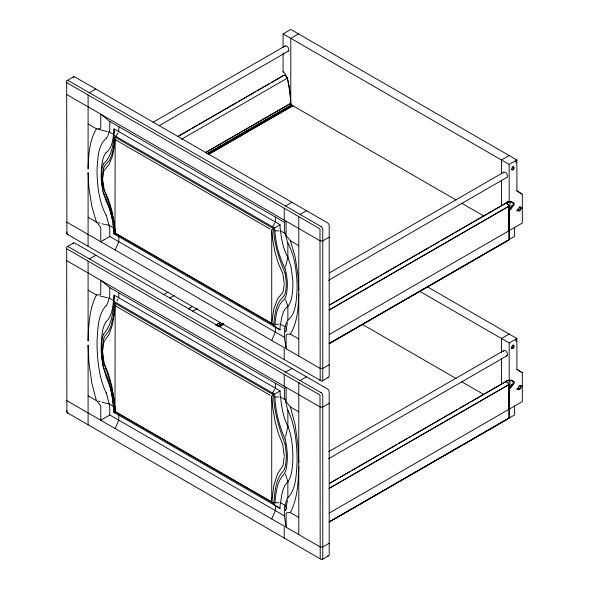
<?xml version="1.0" encoding="UTF-8"?>
<svg xmlns="http://www.w3.org/2000/svg" width="589" height="589" viewBox="0 0 589 589"><rect width="100%" height="100%" fill="white"/><g stroke="black" fill="none" stroke-linecap="round" stroke-linejoin="round"><path stroke-width="0.88" d="M115.105 234.547L114.03 233.936L280.084 329.825L280.092 327.815A16.499 9.527 60 0 1 280.526 324.429L281.792 317.096L283.235 312.464L285.039 309.004L287.866 306.243L285.547 299.595M115.105 413.058L114.03 412.447L280.084 508.336L280.092 506.326A16.499 9.527 60 0 1 280.526 502.94L281.792 494.576L283.235 489.209L285.039 485.152L287.866 481.817L285.547 474.101M290.775 105.041L290.782 38.351L298.49 33.904M102.655 350.882L103.914 341.841L109.296 333.926L112.418 324.856L114.524 312.833L114.995 303.254L273.598 394.821C274.003 411.998 279.193 428.299 285.083 444.165M284.229 456.703L282.963 465.744L277.581 473.659L273.833 485.491L271.72 501.835L273.598 503.345C275.07 492.647 275.122 480.271 282.705 471.782C285.768 468.52 285.761 463.587 286.202 459.391A66.557 38.425 60 0 0 286.202 453.11L285.083 443.973M298.785 466.628C298.24 482.126 297.681 498.537 290.333 512.555L287.233 512.739A2.636 1.524 60 0 0 286.121 514.072L286.114 527.273L320.21 546.953L322.772 546.945L329.192 543.242M298.785 294.066C298.255 307.605 297.673 322.205 290.333 334.044L287.233 334.228A2.636 1.524 60 0 0 286.121 335.561L286.114 348.762L320.21 368.442L322.772 368.434L329.192 364.731M102.655 178.614L103.914 170.707L109.296 164.088L112.418 156.291L114.524 145.807L114.995 137.104L273.598 228.672C274.062 244.295 279.223 258.983 285.083 273.186M284.229 284.31L282.963 292.218L277.581 298.844L273.833 309.034L271.72 323.324L273.598 324.833C274.982 315.461 275.21 304.241 282.705 297.416C285.717 294.824 285.783 290.362 286.202 286.703A51.906 29.973 60 0 0 286.202 281.159L285.083 273.016M66.675 83.108L67.117 82.858L319.974 228.893L320.21 379.817L319.761 380.074M66.675 249.257L67.117 249.007L319.996 395.064L320.21 558.328L319.761 558.586M103.509 163.838C112.926 155.113 114.001 141.117 114.067 128.895L280.092 224.748L280.092 226.758A16.499 9.527 60 0 0 280.526 230.652C281.549 239.826 283.316 249.162 287.866 257.312L285.547 266.64M280.084 508.336L274.562 505.134C276.042 494.996 275.954 483.282 283.154 475.227C286.747 471.355 286.71 465.531 287.248 460.576A79.022 45.625 60 0 0 287.248 453.125L286.519 445.659L285.083 438.82M103.509 362.544L103.421 361.911M280.084 329.825L274.562 326.623C275.924 317.685 276.02 307.009 283.154 300.486C286.688 297.408 286.74 292.137 287.248 287.83A61.624 35.583 60 0 0 287.248 281.248L286.519 274.607L285.083 268.466M114.038 301.391C113 312.943 111.564 325.371 103.509 334.221M103.509 188.855L103.421 188.296M285.547 436.788L287.866 426.399C283.206 417.24 281.557 406.918 280.526 396.802A16.499 9.527 60 0 1 280.092 392.907L280.092 390.897L114.067 295.037L114.067 297.055A16.499 9.527 60 0 1 113.633 300.442C112.528 307.708 112.057 316.264 106.292 321.565M114.067 128.895L114.067 130.905A16.499 9.527 60 0 1 113.633 134.292C112.595 140.646 111.932 148.362 106.292 152.477M285.672 510.508L287.425 500.348M88.092 290.149L96.441 294.964L99.644 294.78A2.628 1.517 60 0 0 100.763 293.447L100.763 280.32L109.782 287.587L109.768 295.155A10.374 5.993 60 0 1 109.171 297.614L107.802 302.739L106.292 305.875M286.114 527.273L284.384 515.802L284.391 508.233A10.374 5.993 60 0 1 284.988 505.774L286.357 500.65L287.866 497.514L287.866 481.817M114.995 137.104L113.39 148.597L111.645 155.253L109.392 160.414L104.768 165.634L103.509 168.358M114.995 303.254L113.39 316.205L110.946 326.078L108.545 331.489L104.768 336.157L103.509 339.338M287.425 322.639L285.746 331.607M88.092 123.999L96.441 128.814L99.644 128.63A2.628 1.517 60 0 0 100.763 127.298L100.763 114.17L109.782 121.437L109.768 129.006A10.374 5.993 60 0 1 109.171 131.465L107.802 135.949L106.292 138.621M285.518 344.705L284.384 337.291L284.391 329.722A10.374 5.993 60 0 1 284.988 327.263L286.357 322.772L287.866 320.107L287.866 306.243M285.672 331.997L285.842 331.261M285.672 510.589L285.842 509.772M103.509 339.235L102.39 347.098A66.851 38.602 60 0 0 102.39 353.385L103.406 362.051M103.509 168.263L102.39 175.132A52.141 30.105 60 0 0 102.39 180.69L103.406 188.406M513.468 203.021A1.922 1.112 -60 0 1 511.797 205.907L511.745 205.988A4.808 2.776 -60 0 1 508.8 209.647L509.61 210.118A4.808 2.776 -60 0 0 512.555 206.459L512.577 206.378A1.922 1.112 -60 0 0 514.315 204.081A1.922 1.112 -60 0 0 512.96 203.087L511.745 202.064A4.808 2.776 -60 0 0 511.2 201.563M513.328 381.23A1.922 1.112 -60 0 1 513.233 383.034A1.922 1.112 -60 0 1 511.797 384.418L511.745 384.499A4.808 2.776 -60 0 1 508.8 388.158L509.61 388.63A4.808 2.776 -60 0 0 512.555 384.97L512.577 384.889A1.922 1.112 -60 0 0 514.315 382.592A1.922 1.112 -60 0 0 512.96 381.598L511.745 380.575A4.808 2.776 -60 0 0 511.2 380.074M270.263 229.106L115.157 139.608L114.995 233.266L273.598 324.833M270.248 395.293L115.157 305.757L114.995 411.777L273.598 503.345M115.157 250.06L118.801 241.689L118.801 236.712M115.157 428.571L118.801 420.2L118.801 415.223M271.72 340.449L275.365 332.078L275.365 327.101M271.72 518.961L275.365 510.589L275.365 505.612M103.509 334.066L102.074 339.271L101.345 345.905A79.368 45.824 60 0 0 101.345 353.378L102.832 365.003L106.292 377.262M103.509 163.705L102.074 168.204L101.345 174.013A61.904 35.738 60 0 0 101.345 180.609L102.832 190.976L106.292 201.652M116.953 300.986L118.036 299.102M116.018 136.471L118.036 132.952M272.574 226.861L274.599 223.341M272.574 393.01L274.599 389.491M116.629 140.454L115.157 139.608M116.629 306.604L115.157 305.757M106.292 305.463C97.87 314.379 98.068 327.911 97.126 339.404A162.954 94.078 60 0 0 97.126 348.578C97.759 363.737 99.607 379.294 106.292 393.106M287.866 497.72C296.289 488.841 296.09 475.33 297.033 463.867A162.233 93.666 60 0 0 297.033 454.715C296.407 439.578 294.544 424.051 287.866 410.268M96.441 294.979C89.219 309.026 88.622 325.371 88.092 340.847L88.092 261.111M106.292 138.26C98.002 145.328 98.002 157.594 97.126 167.607A127.055 73.36 60 0 0 97.126 175.706C97.73 189.386 99.791 203.419 106.292 215.648M287.866 320.291C296.157 313.252 296.164 301.008 297.033 291.018A126.495 73.029 60 0 0 297.033 282.934C296.422 269.276 294.375 255.265 287.866 243.073M96.441 128.829C89.226 140.712 88.608 155.238 88.092 168.771L88.092 94.962M106.292 321.307C102.339 327.072 102 334.449 101.418 341.2A111.932 64.621 60 0 0 101.418 351.736L101.544 353.879M287.866 481.912C291.82 476.162 292.159 468.8 292.74 462.07A111.652 64.466 60 0 0 292.829 453.699C292.446 444.349 291.364 434.837 287.866 426.083M106.292 152.249C102.368 157.005 101.985 163.602 101.418 169.485A87.297 50.396 60 0 0 101.418 178.791L101.544 180.69M287.866 306.324C291.791 301.59 292.173 295.008 292.74 289.133A86.907 50.175 60 0 0 292.74 279.856L291.04 266.957L287.866 257.032M512.032 202.704L512.15 202.616A1.922 1.112 -60 0 1 512.835 202.432M512.032 381.216L512.15 381.127A1.922 1.112 -60 0 1 512.835 380.943M103.509 188.752C109.34 202.874 114.325 217.481 115.157 232.927L271.72 323.324L271.72 229.997L273.598 228.672M103.509 362.434C109.517 378.167 114.288 394.475 115.157 411.439L271.72 501.835L271.72 396.147L273.598 394.821M114.03 135.315L274.562 228.002L280.092 224.748M287.866 257.312L287.866 243.448L284.988 232.964A10.374 5.993 60 0 1 284.391 229.82L284.384 222.237L286.114 221.177L286.114 234.319A2.628 1.517 60 0 0 287.233 236.933L290.436 240.82L295.104 256.767L297.946 275.078L298.785 290.311M287.866 426.399L287.866 410.702L284.988 399.114A10.374 5.993 60 0 1 284.391 395.97L284.384 388.387L286.114 387.326L286.114 400.461A2.628 1.517 60 0 0 287.233 403.082L290.436 406.97L295.104 424.669L297.946 445.188L298.785 462.38M103.944 239.892L100.763 241.748L100.763 228.613A2.628 1.517 60 0 0 99.644 225.992L96.309 221.788L91.781 206.143L88.932 187.795L88.092 172.525L88.092 246.32M103.944 239.87L109.782 236.483L109.768 228.9A10.374 5.993 60 0 0 109.171 225.756L106.292 215.272M106.292 392.679L109.171 404.268A10.374 5.993 60 0 1 109.768 407.411L109.782 414.995L100.763 420.259L100.763 407.124A2.628 1.517 60 0 0 99.644 404.503L96.309 400.262L91.781 382.894L88.932 362.338L88.092 345.11L88.092 424.831M280.092 390.897L274.562 394.151L273.487 393.54L114.03 301.465L114.067 295.037M67.175 80.516L73.603 76.806M89.381 92.76L95.801 89.049M283.073 47.481L283.073 33.897L290.782 29.45L516.892 159.994L516.892 160.93L516.03 161.423L516.03 163.057M153.074 122.217L285.179 45.942M159.288 125.619L288.212 51.184M286.357 76.725A4.808 2.776 60 0 0 283.073 71.924L283.5 71.725M178.084 136.309L283.132 75.657A3.49 2.017 60 0 1 285.267 75.466A3.49 2.017 60 0 1 287.41 78.131A108.015 62.36 60 0 1 290.723 102.192L290.76 103.414A1.207 0.699 60 0 0 291.621 104.894L292.902 105.784L208.543 154.487M178.209 136.427L190.144 129.536M191.742 128.623L197.308 125.405M198.898 124.485L237.102 102.427M238.692 101.514L255.405 91.862M256.995 90.942L269.733 83.594M271.323 82.674L283.478 75.547A3.306 1.907 60 0 1 287.064 77.615L287.292 78.131A107.765 62.22 60 0 1 290.591 102.118L290.642 103.473M181.449 139.24L287.41 78.131M205.48 152.507L290.635 103.34M205.487 152.639L290.76 103.414M207.092 153.655L291.621 104.894M207.254 153.744L291.614 105.041L290.782 104.555L456.151 200.032M207.998 154.171L292.358 105.468M208.543 154.34L292.902 105.637M67.175 246.666L73.603 242.955M89.381 258.91L95.801 255.199M285.51 205.995L291.938 202.285M300.073 214.403L306.494 210.693M163.418 294.75L168.196 291.997M169.632 298.159L174.403 295.398M188.428 308.85L192.404 306.552M188.554 308.967L190.144 308.047M192.588 311.316L197.367 308.555M329.192 237.146L322.772 240.857L320.21 240.864L66.675 94.483M509.183 155.54L501.475 159.994L283.073 33.897M215.824 325.047L220.603 322.286M215.832 325.18L220.728 322.352M217.437 326.196L222.384 323.383M218.401 325.82L222.377 323.523M218.342 326.711L223.916 323.494M219.69 326.416L223.665 324.119M219.69 326.564L223.665 324.267M501.475 173.799L501.475 159.994L509.183 164.441L516.892 159.994M329.546 272.803L503.831 172.179M328.588 280.342L506.857 177.422M329.759 304.749L504.839 203.669A3.49 2.017 60 0 1 506.982 203.47A3.49 2.017 60 0 1 509.124 206.135L509.183 239.797L329.325 343.637M329.877 304.881L348.975 293.852M350.565 292.932L367.278 283.287M368.876 282.367L378.425 276.852M380.015 275.932L381.606 275.011M383.196 274.099L428.556 247.903M430.154 246.99L439.703 241.475M441.294 240.555L454.023 233.2M455.621 232.287L461.187 229.069M462.777 228.149L500.981 206.091M502.572 205.178L504.957 203.794M505.899 203.477A4.808 2.776 60 0 1 509.183 202.469L509.61 202.27A4.808 2.776 -60 0 1 512.555 202.528L512.842 203.176M329.133 309.947L508.992 206.106L508.778 205.62A3.306 1.907 60 0 0 505.185 203.551M329.266 309.976L509.124 206.135M518.114 210.671A1.922 1.112 -60 0 0 520.153 208.131L521.515 207.343L522.325 207.814L522.325 223.054L329.317 334.493M519.756 206.606A1.922 1.112 -60 0 1 520.153 207.483L520.963 207.954L522.325 207.166L522.325 194.289L516.892 190.836L516.892 162.557L516.03 161.423M522.325 207.814L520.963 208.602A1.922 1.112 -60 0 1 519.601 210.958A1.922 1.112 -60 0 1 518.246 210.17L516.892 210.95L516.892 210.302L518.246 209.522A1.922 1.112 -60 0 1 519.601 207.166A1.922 1.112 -60 0 1 520.963 207.954M329.199 343.416L514.617 236.41L514.617 227.509M329.199 343.564L509.183 239.797M285.51 372.145L291.938 368.434M300.073 380.553L306.494 376.842M322.271 380.928L328.691 377.218M329.192 403.296L322.772 407.006L320.21 407.014L66.675 260.632M509.183 334.051L501.475 338.506L501.475 352.31M419.582 291.224L509.183 342.953L516.892 338.506L516.892 339.441L516.03 339.934L516.03 341.568M328.75 451.66L503.831 350.58M328.588 458.743L506.857 355.822M329.759 483.149L504.839 382.07A3.49 2.017 60 0 1 506.982 381.871A3.49 2.017 60 0 1 509.124 384.536L509.183 418.197L329.325 522.038M329.877 483.282L338.631 478.224M340.221 477.311L349.77 471.796M351.368 470.876L378.425 455.253M380.015 454.333L385.589 451.115M387.179 450.202L396.728 444.688M398.319 443.767L407.868 438.253M409.458 437.332L411.048 436.412M412.646 435.499L458.006 409.303M459.597 408.391L465.17 405.173M466.76 404.253L469.146 402.876M470.736 401.956L483.473 394.601M485.064 393.688L504.957 382.195M505.899 381.989A4.808 2.776 60 0 1 509.183 380.98L509.61 380.781A4.808 2.776 -60 0 1 512.555 381.046L512.842 381.687M329.133 488.347L508.992 384.507L508.778 384.028A3.306 1.907 60 0 0 505.185 381.952M329.266 488.377L509.124 384.536M508.727 387.937L509.61 388.578L509.183 388.828L509.183 409.156M520.102 385.618A1.922 1.112 -60 0 1 520.153 385.994L520.963 386.465L522.325 385.677L522.325 372.8L516.892 369.347L516.892 341.068L516.03 339.934M329.317 513.004L522.325 401.565L522.325 386.325L520.963 387.113A1.922 1.112 -60 0 1 519.601 389.469A1.922 1.112 -60 0 1 518.246 388.681L516.892 389.462L516.892 388.814L518.246 388.033A1.922 1.112 -60 0 1 519.601 385.677A1.922 1.112 -60 0 1 520.963 386.465M329.199 521.817L509.051 417.976L508.992 384.507M329.199 521.964L514.617 414.921L514.617 406.02M322.271 559.44L328.691 555.729M511.767 205.907L512.614 206.378M511.767 384.418L512.614 384.889M274.555 227.921L274.923 230.859L279.112 230.895M274.923 324.178L279.112 324.215M274.555 394.07L274.923 397.008L279.112 397.038M274.923 502.689L279.112 502.726M107.345 131.59L98.216 129.293M107.345 297.739L100.034 295.972M104.79 224.475L108.972 225.153L113.633 228.076A16.499 9.527 60 0 1 113.957 230.063M104.79 402.986L108.972 403.664L113.633 406.587A16.499 9.527 60 0 1 113.957 408.575M104.054 224.254L102.059 223.754M104.054 402.766L102.059 402.265M98.216 222.576L100.034 223.106M98.216 401.087L100.034 401.617M509.61 202.218L508.727 201.843A4.808 2.776 60 0 0 506.326 203.234M509.61 380.73L508.727 380.354A4.808 2.776 60 0 0 506.326 381.746M516.082 160.466L516.892 160.93M522.325 194.289L516.759 190.792M520.153 208.131L520.963 208.602M508.8 201.799L509.61 202.27M518.246 210.17L517.429 209.699A1.922 1.112 -60 0 0 517.827 210.582M461.717 203.249L483.981 216.097M427.29 286.777L516.892 338.506M516.082 338.977L516.892 339.441M109.782 121.437L284.384 222.237M108.972 131.833L113.574 134.483M280.592 230.91L285.186 233.568M522.325 372.8L516.759 369.303M290.436 240.835L298.785 245.65M521.515 385.854L522.325 386.325M520.963 387.113L520.153 386.642A1.922 1.112 -60 0 1 518.114 389.182M508.8 380.31L509.61 380.781M518.246 388.681L517.429 388.21A1.922 1.112 -60 0 0 517.827 389.093M362.338 324.377L456.151 378.543M461.717 381.76L483.981 394.608M280.592 324.237L285.186 326.895M88.092 217.282L96.441 222.105M290.333 334.044L298.785 338.925M109.782 236.483L284.384 337.291M66.675 222.06L284.229 347.665L284.229 359.555M109.782 287.587L284.384 388.387M108.972 297.982L113.574 300.633M280.592 397.06L285.186 399.717M290.436 406.984L298.785 411.799M280.592 502.748L285.186 505.406M88.092 395.793L96.441 400.616M290.333 512.555L298.785 517.436M109.782 414.995L284.384 515.802M66.675 400.572L284.229 526.176L284.229 538.066M273.487 325.989L274.562 326.623M273.487 504.501L274.562 505.134M508.727 209.426L509.61 210.067L509.183 210.317L509.183 230.645M286.939 330.127L285.937 328.515M286.939 508.638L286.409 507.777M286.364 507.814L285.606 506.341M106.292 201.416L109.76 209.183L112.219 218.556M106.292 376.982L110.357 387.569L112.757 399.246M285.083 268.672C279.296 256.87 275.659 244.045 274.923 230.859M103.509 193.266C109.841 205.922 113.125 219.822 114.03 233.936L114.067 232.633M285.083 439.055C279.215 425.781 275.6 411.564 274.923 397.008M103.509 367.543L108.722 381.017L111.925 394.328M103.509 367.713L102.442 362.279M103.119 191.712L103.517 193.406M102.442 188.171L102.766 189.967M112.366 219.277L112.757 221.508M111.962 394.961L114.03 412.447L114.067 411.144M285.518 344.712L286.114 348.762M114.995 233.266L114.774 231.72L113.67 231.079L113.574 227.81M114.995 411.777L114.774 410.231L113.67 409.591L113.574 406.322M112.867 400.093L113.39 404.378M102.162 186.338L101.779 183.216M113.103 223.776L113.39 226.08M102.162 360.232L101.779 356.728M271.72 229.997L272.773 240.246L275.151 252.872L278.494 263.754L282.749 273.355L284.229 283.442M115.157 232.927L114.104 222.679L111.726 210.059L108.383 199.17L104.128 189.57L102.655 179.483M271.72 396.147L272.773 407.676L275.151 421.783L278.494 433.857L282.749 444.4L284.229 455.717M115.157 411.439L114.104 399.909L111.726 385.802L108.383 373.728L104.128 363.185L102.655 351.869M508.992 206.106L509.051 239.723M509.993 201.305L509.993 209.485M509.993 379.817L509.993 387.996M509.183 164.441L509.183 202.469M509.183 342.953L509.183 380.98M501.475 180.219L501.475 205.973M501.475 358.738L501.475 384.484M298.785 216.605L298.785 356.073M298.785 382.754L298.785 534.584M284.229 208.204L284.229 220.087M284.229 374.354L284.229 386.237M283.073 52.914L283.073 71.924M275.365 217.032L275.365 222.016M275.365 383.181L275.365 388.166M118.801 126.642L118.801 131.627M118.801 292.792L118.801 297.776M503.278 172.967A3.026 1.745 60 0 1 506.65 173.593A3.026 1.745 60 0 1 506.415 177.561M512.967 166.348A1.819 1.045 -60 0 1 513.078 168.233A1.819 1.045 -60 0 1 511.414 169.58M284.627 46.73A3.026 1.745 60 0 1 288.212 47.694A3.026 1.745 60 0 1 287.248 51.272M327.823 377.247A2.4 1.384 60 0 0 329.192 376.128L329.192 225.749A2.4 1.384 60 0 0 327.491 222.819L74.803 76.931A2.4 1.384 60 0 0 73.161 77.424M68.383 234.915A2.4 1.384 60 0 1 67.102 233.516M66.859 232.949A2.4 1.384 60 0 1 66.675 231.985M503.278 351.368A3.026 1.745 60 0 1 506.65 351.994A3.026 1.745 60 0 1 506.415 355.962M512.967 344.859A1.819 1.045 -60 0 1 513.078 346.744A1.819 1.045 -60 0 1 511.414 348.092M327.712 555.714A2.4 1.384 60 0 0 329.192 554.639L329.192 391.899A2.4 1.384 60 0 0 327.491 388.968L74.803 243.08A2.4 1.384 60 0 0 73.161 243.574M68.383 413.426A2.4 1.384 60 0 1 67.102 412.028M66.859 411.461A2.4 1.384 60 0 1 66.675 410.496M321.071 226.522L68.383 80.634A2.4 1.384 60 0 0 66.675 81.606L66.91 234.039L321.071 380.803A2.4 1.384 60 0 0 322.772 379.839L322.772 229.46A2.4 1.384 60 0 0 321.071 226.529M321.071 392.672L68.383 246.784A2.4 1.384 60 0 0 66.675 247.755L66.881 412.521L321.071 559.314A2.4 1.384 60 0 0 322.772 558.35L322.772 395.609A2.4 1.384 60 0 0 321.071 392.679M513.203 169.632A1.819 1.045 -60 0 0 513.777 166.82A1.819 1.045 -60 0 0 511.627 168.719A1.819 1.045 -60 0 0 513.203 169.632M513.203 348.143A1.819 1.045 -60 0 0 513.777 345.331A1.819 1.045 -60 0 0 511.627 347.238A1.819 1.045 -60 0 0 513.203 348.143"/></g></svg>
